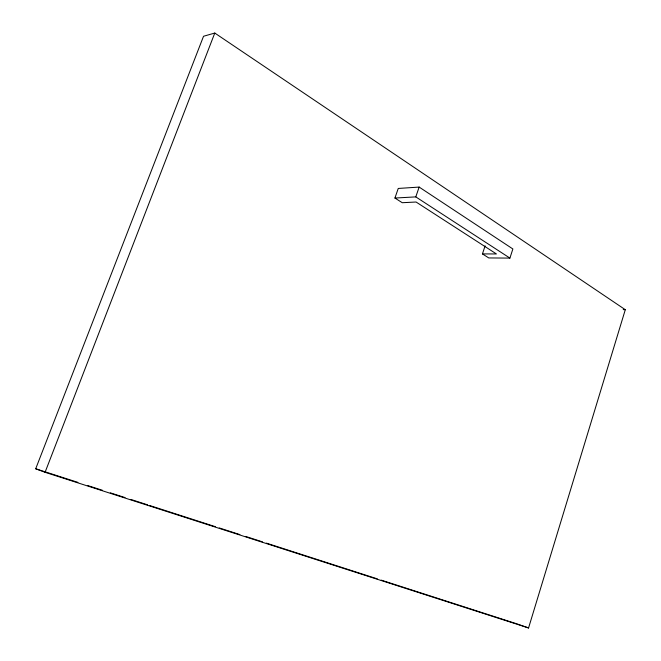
<?xml version="1.0" encoding="UTF-8"?>
<svg xmlns="http://www.w3.org/2000/svg" width="661" height="661" viewBox="0 0 661 661"><rect width="100%" height="100%" fill="white"/><g stroke="black" fill="none" stroke-linecap="round" stroke-linejoin="round"><path stroke-width="0.99" d="M528.56 627.95L625.298 309.703L214.784 33.05L203.538 36.256L35.702 468.781L45.072 472.301L528.56 627.95L516.712 623.786M482.447 253.907L488.76 257.939L509.912 258.096L512.87 248.966L419.157 187.08L398.244 188.451L394.923 198.044L402.243 202.712L416.075 202.018L496.444 253.956L482.447 253.907L485.108 245.818M394.923 198.044L415.786 196.887L419.157 187.08M45.072 472.301L214.784 33.05M623.24 309.596L625.298 309.703M35.702 468.781L77.915 482.381M87.731 485.546L102.455 490.297M110.313 492.825L125.036 497.568M130.928 499.468L147.618 504.847M149.576 505.475L215.346 526.668M219.27 527.941L239.885 534.584M245.776 536.476L262.467 541.855M266.391 543.119L377.324 578.871M381.248 580.135L515.729 623.472M415.786 196.887L509.912 258.096"/></g></svg>
